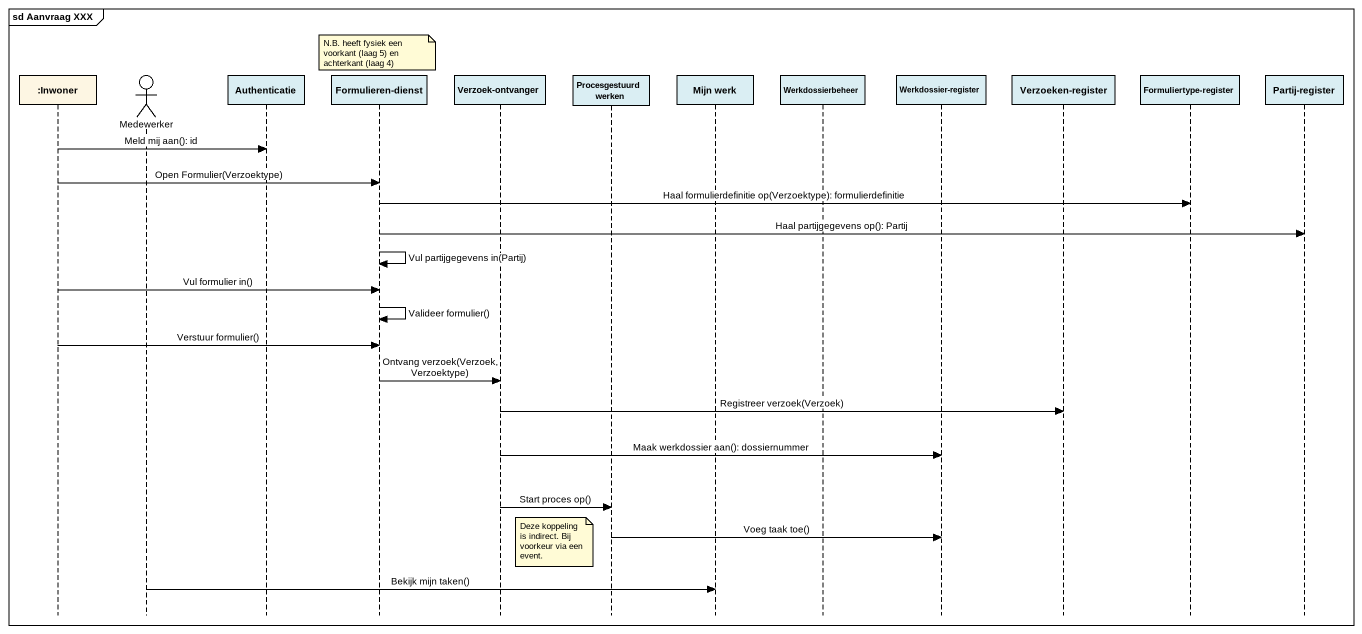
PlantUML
@startuml
mainframe sd Aanvraag XXX
hide footbox
participant ":Inwoner" as Inwoner
actor Medewerker
participant Authenticatie #DAEEF3
participant "Formulieren-dienst" as Formulieren_dienst #DAEEF3
participant "Verzoek-ontvanger" as Verzoek_ontvanger #DAEEF3
participant "Procesgestuurd werken" as Procesgestuurd_werken #DAEEF3
participant "Mijn werk" as Mijn_werk #DAEEF3
participant Werkdossierbeheer #DAEEF3
participant "Werkdossier-register" as Werkdossier_register #DAEEF3
participant "Verzoeken-register" as Verzoeken_register #DAEEF3
participant "Formuliertype-register" as Formuliertype_register #DAEEF3
participant "Partij-register" as Partij_register #DAEEF3

note over Formulieren_dienst : N.B. heeft fysiek een voorkant (laag 5) en achterkant (laag 4)
Inwoner -> Authenticatie : Meld mij aan(): id
Inwoner -> Formulieren_dienst : Open Formulier(Verzoektype)
Formulieren_dienst -> Formuliertype_register : Haal formulierdefinitie op(Verzoektype): formulierdefinitie
Formulieren_dienst -> Partij_register : Haal partijgegevens op(): Partij
Formulieren_dienst -> Formulieren_dienst : Vul partijgegevens in(Partij)
Inwoner -> Formulieren_dienst : Vul formulier in()
Formulieren_dienst -> Formulieren_dienst : Valideer formulier()
Inwoner -> Formulieren_dienst : Verstuur formulier()
Formulieren_dienst -> Verzoek_ontvanger : Ontvang verzoek(Verzoek, Verzoektype)
Verzoek_ontvanger -> Verzoeken_register : Registreer verzoek(Verzoek)
Verzoek_ontvanger -> Werkdossier_register : Maak werkdossier aan(): dossiernummer
Verzoek_ontvanger -> Procesgestuurd_werken : Start proces op()
Procesgestuurd_werken -> Werkdossier_register : Voeg taak toe()
note right of Verzoek_ontvanger : Deze koppeling is indirect. Bij voorkeur via een event.
Medewerker -> Mijn_werk : Bekijk mijn taken()
@enduml
